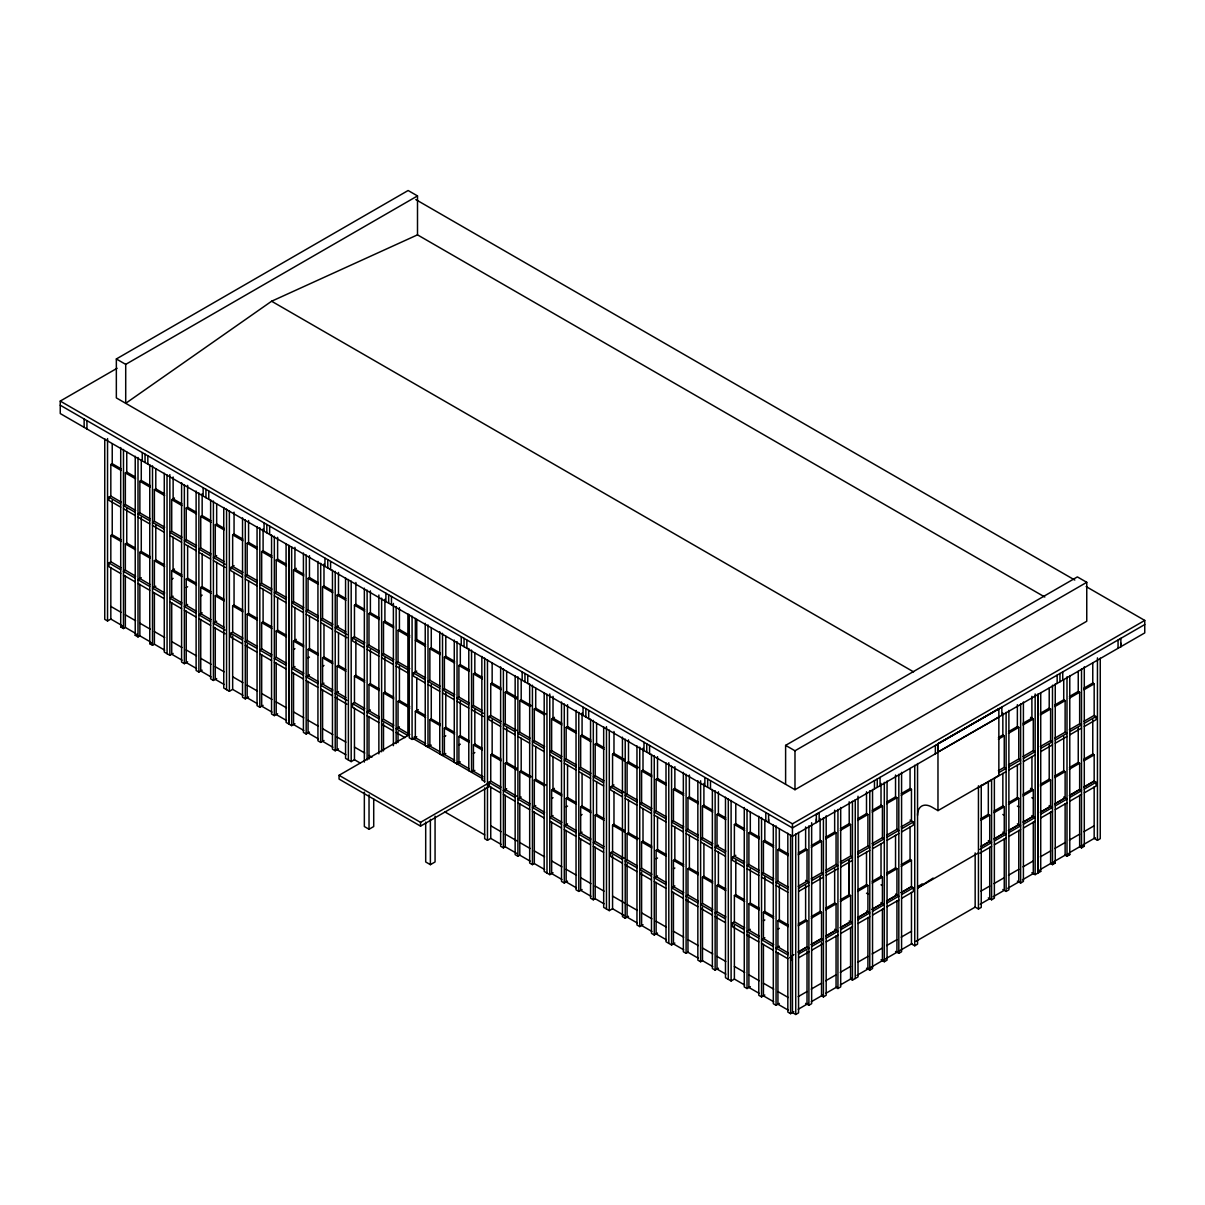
<?xml version="1.0" encoding="UTF-8"?>
<svg xmlns="http://www.w3.org/2000/svg" width="1205" height="1205" viewBox="0 0 1205 1205"><rect width="100%" height="100%" fill="white"/><g stroke="black" fill="none" stroke-linecap="round" stroke-linejoin="round"><path stroke-width="1.5" d="M816.342 819.023L816.342 822.503L816.342 814.158M1120.861 643.214L1120.861 646.693L1120.861 638.349M417.502 234.855L271.607 301.235L125.712 403.314L125.712 364.377L417.502 195.918L417.502 234.855L1044.81 597.032M917.547 886.835L922.232 883.837M933.122 878.068L917.547 888.085L978.445 852.929M785.615 784.304L785.615 745.368L1077.39 576.909L1086.759 582.316L1086.759 621.253L794.984 789.712L116.343 397.906L116.343 358.97L408.133 190.511L417.502 195.918M938.168 743.831L938.168 752.176L792.453 836.3L60.25 413.556L60.25 401.084L117.066 368.278M121.118 502.033L110.83 496.099L110.83 464.512L112.231 463.699L121.057 468.79M135.638 510.423L125.35 504.473L125.35 472.887L126.751 472.089L135.578 477.165M120.711 507.139L108.962 500.361L108.962 497.183L110.83 496.099M150.158 518.798L139.87 512.863L139.87 481.277L141.271 480.464L150.098 485.555M125.35 504.473L123.482 505.558L135.231 512.351M164.678 527.188L154.391 521.238L154.391 489.652L155.791 488.853L164.603 493.93M139.87 512.863L138.003 513.948L149.751 520.726M182 537.189L171.713 531.254L171.713 499.668L174.469 498.011M121.118 567.811L110.83 561.741L110.83 535.532L112.231 534.719L121.057 539.81M154.391 521.238L152.508 522.322L164.272 529.115M196.52 545.564L186.233 539.629L186.233 508.043L187.634 507.23L196.46 512.321M135.231 578.129L123.482 571.336L125.35 570.251L125.35 543.907L126.751 543.094L135.578 548.185M120.711 573.535L108.962 566.742L108.962 562.961L110.83 561.876M171.713 531.254L169.845 532.324L181.594 539.117M211.041 553.954L200.753 548.019L200.753 516.433L202.154 515.62L210.98 520.711M150.158 584.576L139.87 578.505L139.87 552.297L141.271 551.483L150.098 556.574M123.482 571.2L125.35 570.131L135.638 576.201M186.233 539.629L184.365 540.714L196.114 547.492M224.085 561.485L215.273 556.394L215.273 524.808L216.674 523.994L224.025 528.242M154.391 587.016L154.391 560.671L155.791 559.858L164.603 564.949M141.271 577.692L138.003 579.726L149.751 586.504M200.753 548.019L198.885 549.088L210.634 555.882M242.928 572.36L232.655 566.425L232.655 534.839L234.056 534.026L242.868 539.117M171.713 597.032L171.713 570.673L174.469 569.031M155.791 586.217L152.508 588.1L164.272 594.893M171.713 579.183L173.128 578.37M216.674 555.58L213.406 557.478L225.154 564.256M104.745 438.801L104.745 619.34L107.546 620.967L110.83 619.069L121.118 625.003M257.448 580.75L247.161 574.815L247.161 543.229L248.576 542.416L257.388 547.507M196.52 611.342L186.233 605.271L186.233 579.063L187.634 578.249L196.46 583.341M186.233 587.558L187.634 586.745M173.128 596.219L169.845 598.102L181.594 604.895M120.711 447.522L120.711 626.931L122.594 625.847M120.711 626.931L123.482 628.528L125.35 627.444L135.638 633.393M242.536 577.466L230.773 570.688L230.773 567.51L234.056 565.612M271.969 589.125L261.681 583.19L261.681 551.604L263.097 550.79L271.908 555.882M210.634 621.66L198.885 614.866L200.753 613.797L200.753 587.438L202.154 586.639L210.98 591.73M200.753 595.948L202.154 595.134M187.634 604.458L184.365 606.492L196.114 613.285M135.231 456.243L135.231 635.321L137.099 634.237M135.231 635.321L138.003 636.918L139.87 635.833L150.158 641.768M247.161 574.815L245.293 575.885L257.057 582.678M286.489 597.514L276.201 591.58L276.201 559.994L277.617 559.18L286.428 564.271M224.085 627.263L215.273 622.036L215.273 595.827L216.674 595.014L224.025 599.262M202.154 612.848L200.753 613.661L211.041 619.731M149.751 464.618L149.751 643.696L151.619 642.611M149.751 643.696L152.508 645.293L154.391 644.208L164.678 650.158M261.681 583.19L259.813 584.274L271.562 591.053M296.294 568.338L293.538 569.995L293.538 601.581L303.826 607.516M242.536 643.862L230.773 637.068L230.773 633.288L232.655 632.203L232.655 605.859L234.056 605.046L242.868 610.137M216.674 621.223L213.406 623.256L225.154 630.049M276.201 591.58L274.333 592.649L286.082 599.442M164.272 473.264L164.272 652.086L169.845 655.294L173.128 653.411M318.346 615.906L308.058 609.956L308.058 578.37L309.459 577.572L318.271 582.648M257.448 646.528L247.161 640.457L247.161 614.249L248.576 613.435L257.388 618.527M181.594 482.663L181.594 662.087L184.365 663.684L187.634 661.786M293.538 601.581L291.655 602.666L303.419 609.444M332.851 624.28L322.579 618.346L322.579 586.76L323.979 585.946L332.791 591.037M271.562 656.846L259.813 650.052L261.681 648.968L261.681 622.624L263.097 621.81L271.908 626.901M245.293 641.542L247.161 640.457L245.293 641.663L257.057 648.456M196.114 491.053L196.114 670.477L198.885 672.059L202.154 670.176M308.058 609.956L306.175 611.04L317.939 617.834M345.91 631.812L337.084 626.721L337.084 595.134L338.5 594.336L345.85 598.569M286.489 663.292L276.201 657.222L276.201 631.013L277.617 630.2L286.428 635.291M210.634 499.774L210.634 678.852L213.406 680.448L216.674 678.551M322.579 618.346L320.696 619.43L332.459 626.208M364.754 642.702L354.466 636.752L354.466 605.166L355.867 604.368L364.693 609.444M296.294 639.358L293.538 641.015L293.538 667.359L303.826 673.294M276.201 657.358L274.333 658.442L286.082 665.22M293.538 649.51L294.939 648.697M338.5 625.907L335.216 627.805L346.98 634.598M223.753 507.531L223.753 688.04L229.372 691.293L232.655 689.396L242.928 695.33M379.274 651.077L368.986 645.142L368.986 613.556L370.387 612.743L379.214 617.834M308.058 675.734L308.058 649.39L309.459 648.576L318.271 653.667M308.058 657.9L309.459 657.087M294.939 666.546L291.655 668.444L303.419 675.222M242.536 517.849L242.536 697.273L245.293 698.855L248.576 696.972M364.347 647.808L352.598 641.015L352.598 637.837L354.466 636.752M393.794 659.466L383.506 653.517L383.506 621.931L384.907 621.132L393.719 626.208M322.579 684.124L322.579 657.779L323.979 656.966L332.791 662.057M322.579 666.275L323.979 665.461M309.459 674.8L306.175 676.818L317.939 683.612M257.057 526.57L257.057 705.648L259.813 707.245L263.097 705.347M368.986 645.142L367.118 646.226L378.867 653.005M409.775 668.685L398.027 661.907L398.027 630.32L399.427 629.507L409.715 635.442M337.084 692.498L337.084 666.154L338.5 665.341L345.85 669.588M323.979 683.175L320.696 685.208L332.459 691.986M271.562 534.96L271.562 714.038L274.333 715.619L277.617 713.737M383.506 653.517L381.624 654.601L393.387 661.394M425.576 644.6L416.749 639.509L415.348 640.322L425.636 646.257M364.754 708.48L354.466 702.41L354.466 676.186L355.867 675.372L364.693 680.464M338.5 691.565L335.216 693.583L346.98 700.376M398.027 661.907L396.144 662.991L407.908 669.769M286.082 543.591L286.082 722.413L291.655 725.636L294.939 723.738M440.156 686.232L429.869 680.298L429.869 648.712L431.269 647.898L440.096 652.99M368.986 710.92L368.986 684.576L370.387 683.762L379.214 688.853M364.347 714.188L352.598 707.41L352.598 703.615L354.466 702.53M303.419 552.99L303.419 732.414L306.175 734.011L309.459 732.113M425.229 682.949L413.481 676.171L413.481 672.993L416.749 671.095M454.677 694.607L444.389 688.673L444.389 657.087L445.79 656.273L454.616 661.364M393.794 725.244L383.506 719.174L383.506 692.95L384.907 692.137L393.719 697.228M370.387 709.971L367.118 712.004L378.867 718.783M317.939 561.379L317.939 740.804L320.696 742.401L323.979 740.503M429.869 680.298L428.001 681.367L439.75 688.16M469.197 702.997L458.909 697.062L458.909 665.476L460.31 664.663L469.137 669.754M398.027 727.684L398.027 701.34L399.427 700.527L409.715 706.461M383.506 719.295L381.624 720.379L393.387 727.172M332.459 570.101L332.459 749.179L335.216 750.775L338.5 748.892M444.389 688.673L442.521 689.757L454.27 696.535M482.211 710.498L473.429 705.437L473.429 673.851L474.83 673.038L482.181 677.285M415.348 737.55L415.348 711.342L418.301 709.64M399.427 726.871L396.144 728.769L407.908 735.547L407.908 613.917M458.909 697.062L457.041 698.132L468.79 704.925M345.564 577.858L345.564 758.382L351.182 761.62L354.466 759.722L360.34 763.127M501.039 721.373L490.751 715.439L490.751 683.853L492.152 683.039L500.979 688.13M429.869 745.94L429.869 719.716L431.269 718.918L440.096 724.009M339.057 775.297L420.545 822.352L489.396 782.602L489.396 786.383L420.545 826.133L339.057 779.093L339.057 775.297L407.908 735.547M409.263 614.52L409.263 737.822L412.08 739.448L416.749 736.737M473.429 705.437L471.547 706.522L483.31 713.3M517.02 730.607L505.272 723.828L505.272 692.242L506.672 691.429L516.96 697.364M444.389 754.315L444.389 728.106L445.79 727.293L454.616 732.384M444.389 736.601L445.79 735.788M425.229 623.331L425.229 745.428L428.001 747.025L431.269 745.127M500.632 726.479L488.884 719.701L488.884 716.523L490.751 715.439M530.08 738.138L519.792 732.203L519.792 700.617L521.193 699.804L531.48 705.753M458.909 762.84L458.909 736.481L460.31 735.683L469.137 740.774M458.909 744.991L460.31 744.178M439.75 631.706L439.75 753.803L442.521 755.399L445.79 753.502M505.272 723.828L503.389 724.898L515.153 731.691M544.585 746.528L534.312 740.593L534.312 709.007L535.713 708.194L546.001 714.128M473.429 771.215L473.429 744.871L474.83 744.057L482.151 748.275M473.429 753.366L474.83 752.553M454.27 640.096L454.27 762.193L457.041 763.789L460.31 761.891M519.792 732.203L517.909 733.288L529.673 740.066M561.922 756.529L551.634 750.595L551.634 719.008L554.39 717.352M501.039 787.151L490.751 781.081L490.751 754.872L492.152 754.059L500.979 759.15M364.347 792.122L364.347 826.54L369.031 829.251L373.716 826.54L373.716 799.036M474.83 770.402L471.547 772.3L471.547 650.067M534.312 740.593L532.429 741.662L544.193 748.456M576.442 764.919L566.154 758.969L566.154 727.383L567.555 726.57L576.382 731.661M515.153 797.469L503.389 790.676L505.272 789.606L505.272 763.247L506.672 762.449L516.96 768.383M500.632 792.875L488.884 786.082L488.884 782.301L490.751 781.217M551.634 750.595L549.766 751.679L561.515 758.457M590.962 773.294L580.674 767.359L580.674 735.773L582.075 734.96L590.887 740.051M530.08 803.916L519.792 797.846L519.792 771.637L521.193 770.823L531.48 776.758M503.389 790.555L506.672 788.657M566.154 758.969L564.286 760.054L576.035 766.847M604.006 780.825L595.195 775.734L595.195 744.148L596.596 743.334L603.946 747.582M534.312 806.371L534.312 780.012L535.713 779.213L546.001 785.148M521.193 797.032L517.909 799.066L529.673 805.859M580.674 767.359L578.792 768.444L590.555 775.222M624.326 792.559L612.562 785.765L612.562 754.179L613.978 753.366L624.25 759.316M551.634 816.372L551.634 790.028L554.39 788.371M425.696 822.096L425.696 861.967L430.381 864.663L435.065 861.967L435.065 816.131M535.713 805.558L532.429 807.44L544.193 814.234M551.634 798.523L553.035 797.71M595.195 775.734L593.312 776.818L603.6 782.753M484.666 787.904L484.666 838.68L487.468 840.307L490.751 838.409L501.039 844.343M637.37 800.09L627.082 794.155L627.082 762.569L628.498 761.756L638.77 767.69M576.442 830.697L566.154 824.627L566.154 798.403L567.555 797.59L576.382 802.681M566.154 806.913L567.555 806.1M553.035 815.559L549.766 817.457L561.515 824.235M500.632 666.862L500.632 846.272L503.389 847.868L505.272 846.799L517.02 853.577M622.443 796.821L610.694 790.028L610.694 786.85L613.978 784.952M651.89 808.48L641.602 802.53L641.602 770.944L643.003 770.146L651.83 775.222M580.674 833.137L580.674 806.793L582.075 805.979L590.887 811.07M580.674 815.288L582.075 814.475M567.555 823.813L564.286 825.832L576.035 832.625M515.153 675.583L515.153 854.661L517.909 856.258L519.792 855.173L530.08 861.108M627.082 794.155L625.214 795.24L636.963 802.018M666.41 816.854L656.123 810.92L656.123 779.334L657.523 778.52L666.35 783.612M604.006 846.603L595.195 841.391L595.195 815.167L596.596 814.354L603.946 818.602M582.075 832.188L578.792 834.222L590.555 841M529.673 683.973L529.673 863.051L532.429 864.633L534.312 863.563L544.585 869.498M641.602 802.53L639.735 803.615L651.483 810.408M683.732 826.856L673.444 820.921L673.444 789.335L674.86 788.522L683.672 793.613M622.443 863.202L610.694 856.424L610.694 852.628L612.562 851.543L612.562 825.199L613.978 824.386L624.25 830.335M595.195 841.512L593.312 842.596L603.6 848.531M656.123 810.92L654.255 812.004L666.004 818.782M544.193 692.604L544.193 871.426L549.766 874.649L553.035 872.751M698.252 835.246L687.965 829.311L687.965 797.725L689.381 796.912L698.192 802.003M637.37 865.868L627.082 859.798L627.082 833.589L628.498 832.776L638.77 838.71M561.515 702.003L561.515 881.427L564.286 883.024L567.555 881.126M673.444 820.921L671.577 822.006L683.34 828.784M785.615 745.368L794.984 750.775L1086.759 582.316M712.773 843.621L702.485 837.686L702.485 806.1L703.901 805.286L712.712 810.378M651.483 876.186L639.735 869.392L641.602 868.308L641.602 841.964L643.003 841.15L651.83 846.241M627.082 859.798L625.214 861.018L636.963 867.796M576.035 710.393L576.035 889.817L578.792 891.414L582.075 889.516M687.965 829.311L686.097 830.381L697.846 837.174M725.832 851.152L717.005 846.076L717.005 814.49L718.406 813.676L725.756 817.909M666.41 882.632L656.123 876.562L656.123 850.353L657.523 849.54L666.35 854.631M656.123 858.849L657.523 858.035M590.555 719.114L590.555 898.192L593.312 899.789L595.195 898.704L604.006 903.795M702.485 837.686L700.617 838.77L712.366 845.549M744.675 862.042L734.387 856.107L734.387 824.521L735.788 823.708L744.6 828.799M683.732 892.634L673.444 886.564L673.444 860.355L674.86 859.542L683.672 864.633M657.523 875.884L654.255 877.782L666.004 884.56M673.444 868.85L674.86 868.037M718.406 845.262L715.137 847.145L725.425 853.095M603.675 726.871L603.675 907.395L609.293 910.634L612.562 908.736L624.326 915.529M759.195 870.417L748.908 864.482L748.908 832.896L750.308 832.083L759.12 837.174M697.846 902.952L686.097 896.159L687.965 895.089L687.965 868.73L689.381 867.931L698.192 873.023M674.86 885.886L671.577 887.784L683.34 894.577M622.443 737.189L622.443 916.613L625.214 918.21L628.498 916.312M744.268 867.148L732.504 860.355L732.504 857.177L735.788 855.294M60.25 401.084L792.453 823.828L1144.75 620.424L1144.75 632.911L937.972 752.071L999.05 717.02M773.7 878.807L763.428 872.872L763.428 841.286L764.829 840.472L773.64 845.564M712.773 909.398L702.485 903.328L702.485 877.12L703.901 876.306L712.712 881.397M937.972 743.726L999.05 708.676L937.972 743.726L937.972 810.619L931.872 807.094A20.244 11.689 60 0 0 917.547 815.363M1144.75 624.552L792.453 827.94L60.25 405.211M816.342 814.399L819.159 812.773L819.159 820.891M938.168 744.072L935.351 745.684L935.351 753.803M999.05 708.917L1001.852 707.29L1001.852 715.409M1120.861 638.59L1118.059 640.201L1118.059 648.32M636.963 745.91L636.963 924.988L639.735 926.585L643.003 924.687M748.908 864.482L747.025 865.567L758.788 872.345M788.221 887.181L777.933 881.247L777.933 849.661L779.349 848.847L788.16 853.938M725.425 918.873L715.137 912.923L717.005 911.854L717.005 885.494L718.406 884.696L725.756 888.928M702.485 903.464L700.617 904.548L712.366 911.341M651.483 754.3L651.483 933.378L654.255 934.975L657.523 933.077M763.428 872.872L761.545 873.941L773.309 880.735M798.267 853.065L805.618 848.817L807.019 849.63L807.019 881.216L798.207 886.308M811.327 845.533L820.138 840.442L821.539 841.256L821.539 872.842L811.251 878.776M825.847 837.144L834.658 832.053L836.059 832.866L836.059 864.452L825.771 870.402M840.352 828.769L849.224 823.648L849.179 801.807M857.689 818.767L866.5 813.676L867.916 814.49L867.916 846.076L857.629 852.01M872.209 810.378L881.021 805.286L882.422 806.1L882.422 837.686L872.149 843.621M886.729 802.003L895.541 796.912L896.942 797.725L896.942 829.311L886.654 835.246M901.25 793.613L910.061 788.522L911.462 789.335L911.462 820.921L901.174 826.856M998.433 737.505L1002.846 734.96L1004.247 735.773L1004.247 767.359L998.373 770.748M1008.54 731.661L1017.366 726.57L1018.767 727.383L1018.767 758.969L1008.48 764.919M1023.06 723.286L1031.932 718.165L1031.872 696.324M1040.397 713.285L1049.209 708.194L1050.609 709.007L1050.609 740.593L1040.322 746.528M1054.902 704.895L1063.729 699.804L1065.13 700.617L1065.13 732.203L1054.842 738.138M1069.422 696.52L1078.249 691.429L1079.65 692.242L1079.65 723.828L1069.362 729.763M1083.943 688.13L1092.769 683.039L1094.17 683.853L1094.17 715.439L1083.882 721.373M798.207 854.722L807.019 849.63M811.251 847.19L821.539 841.256M825.771 838.816L836.059 832.866M840.292 830.426L850.579 824.491L850.579 856.077L840.292 862.012M857.629 820.424L867.916 814.49M872.149 812.034L882.422 806.1M886.654 803.66L896.942 797.725M901.174 795.27L911.462 789.335M998.373 739.162L1004.247 735.773M1008.48 733.333L1018.767 727.383M1023 724.943L1033.288 719.008L1030.531 717.352M1040.322 714.942L1050.609 709.007M1054.842 706.552L1065.13 700.617M1069.362 698.177L1079.65 692.242M1083.882 689.787L1094.17 683.853M744.675 927.82L734.387 921.75L734.387 895.526L735.788 894.728L744.6 899.819M777.933 881.247L776.065 882.331L787.829 889.109M666.004 762.931L666.004 941.753L671.577 944.976L674.86 943.078M748.908 930.26L748.908 903.916L750.308 903.102L759.12 908.193M744.268 933.529L732.504 926.75L732.504 922.955L734.387 921.885M1023 756.529L1033.288 750.595L1035.155 751.679L1023.407 758.457M798.614 888.236L808.901 882.301L805.618 880.403M811.658 880.704L823.422 873.926L821.539 872.842M826.178 872.33L837.942 865.536L836.059 864.452M840.698 863.94L852.447 857.162L850.579 856.077M858.02 853.938L869.784 847.145L867.916 846.076M872.541 845.549L884.304 838.77L882.422 837.686M887.061 837.174L898.825 830.381L896.942 829.311M901.581 828.784L913.345 822.006L913.345 825.184L901.581 831.962M998.764 772.676L1006.115 768.444L1004.247 767.359M1008.886 766.847L1020.635 760.054L1018.767 758.969M1040.728 748.456L1052.492 741.662L1050.609 740.593M1055.249 740.066L1066.997 733.288L1065.13 732.203M1069.769 731.691L1081.518 724.898L1079.65 723.828M1084.289 723.301L1096.038 716.523L1096.038 719.701L1084.289 726.479M683.34 772.345L683.34 951.754L686.097 953.351L687.965 952.281L698.252 958.216M937.972 810.619L998.855 775.463L998.855 708.57M798.614 891.414L808.901 885.479M811.658 883.883L823.422 877.089M826.178 875.508L837.942 868.715M840.698 867.118L852.447 860.325M858.02 857.116L869.784 850.323M872.541 848.727L884.304 841.949M887.061 840.352L898.825 833.559M979.846 786.79L991.595 779.997L991.595 899.789L994.366 898.192L994.366 778.4L1006.115 771.622M1008.886 770.025L1020.635 763.232M1023.407 761.635L1035.155 754.857M1040.728 751.634L1052.492 744.841M1055.249 743.244L1066.997 736.466M1069.769 734.869L1081.518 728.076M773.7 944.584L763.428 938.514L763.428 912.29L764.829 911.492L773.64 916.583M763.428 920.801L764.829 919.987M750.308 929.311L747.025 931.345L758.788 938.138M697.846 780.72L697.846 960.144L700.617 961.741L702.485 960.656L712.773 966.591M777.933 947.025L777.933 920.68L779.349 919.867L788.16 924.958M777.933 929.176L779.349 928.362M764.829 937.701L761.545 939.719L773.309 946.512M712.366 789.456L712.366 968.519L715.137 970.115L718.406 968.233M798.267 924.084L805.618 919.837L807.019 920.65L807.019 946.994L798.207 952.086M811.327 916.553L820.138 911.462L821.539 912.275L821.539 938.62L811.251 944.554M825.847 908.163L834.658 903.072L836.059 903.886L836.059 930.23L825.771 936.18M840.352 899.789L849.224 894.667L849.224 860.219L849.179 894.697L850.579 895.511L850.579 921.855L840.292 927.79M857.689 889.787L866.5 884.696L867.916 885.494L867.916 911.854L857.629 917.788M872.209 881.397L881.021 876.306L882.422 877.12L882.422 903.464L872.149 909.398M886.729 873.023L895.541 867.931L896.942 868.73L896.942 895.089L886.654 901.024M901.25 864.633L910.061 859.542L911.462 860.355L911.462 886.699L901.174 892.634M980.975 818.602L988.326 814.354L989.727 815.167L989.727 841.512L980.915 846.603M994.02 811.07L1002.846 805.979L1004.247 806.793L1004.247 833.137L993.959 839.072L1004.247 833.001L1002.846 832.188M1008.54 802.681L1017.366 797.59L1018.767 798.403L1018.767 824.747L1008.48 830.697M1023.06 794.306L1031.932 789.185L1031.932 756.559M1040.397 784.304L1049.209 779.213L1050.609 780.012L1050.609 806.371L1040.322 812.306L1050.609 806.235M1054.902 775.915L1063.729 770.823L1065.13 771.637L1065.13 797.981L1054.842 803.916M1069.422 767.54L1078.249 762.449L1079.65 763.247L1079.65 789.606L1069.362 795.541L1079.65 789.471L1081.518 790.676L1069.769 797.469M1083.943 759.15L1092.769 754.059L1094.17 754.872L1094.17 781.217L1083.882 787.151M798.207 925.741L807.019 920.65M811.251 918.21L821.539 912.275M825.771 909.82L836.059 903.886M840.292 901.445L850.579 895.511M857.629 891.444L867.916 885.494M872.149 883.054L882.422 877.12M886.654 874.679L896.942 868.73M901.174 866.29L911.462 860.355M980.915 820.259L989.727 815.167M993.959 812.727L1004.247 806.793M1008.48 804.338L1018.767 798.403M1023 795.963L1033.288 790.028L1030.531 788.371M1040.322 785.961L1050.609 780.012M1054.842 777.571L1065.13 771.637M1069.362 769.197L1079.65 763.247M1083.882 760.807L1094.17 754.872M779.349 946.211L776.065 948.109L787.829 954.902M725.485 797.198L725.485 977.722L731.104 980.96L734.387 979.078L744.675 985.012M798.207 951.95L807.019 946.859M811.251 944.419L821.539 938.484M825.771 936.044L836.059 930.094L834.658 929.296M840.292 927.654L850.579 921.72M857.629 917.653L867.916 911.718M872.149 909.278L882.422 903.328L884.304 904.548L872.541 911.341M886.654 900.888L896.942 894.953M901.174 892.513L911.462 886.564L913.345 887.784L913.345 891.564L901.581 898.358M980.915 846.467L989.727 841.391M1008.48 830.561L1018.767 824.627L1020.635 825.832L1008.886 832.625M1033.288 816.237L1023 822.172L1033.288 816.372L1033.288 790.028M1054.842 803.795L1065.13 797.846M1083.882 787.031L1094.17 781.081L1096.038 782.301L1096.038 786.082L1084.289 792.875M790.631 956.514L793.914 954.631M798.614 954.014L808.901 948.079L807.019 946.994M811.658 946.482L823.422 939.704L821.539 938.62M826.178 938.108L837.942 931.314L836.059 930.23M840.698 929.718L852.447 922.94L849.179 921.042M858.02 919.716L869.784 912.923L866.5 911.04M887.061 902.952L898.825 896.159L895.541 894.14M901.581 894.577L913.345 887.784M979.846 849.389L991.595 842.596L988.326 840.578M994.366 841L1006.115 834.222L1004.247 833.137M1023.407 824.235L1035.155 817.457L1031.872 815.559M1040.728 814.234L1052.492 807.44L1049.209 805.558M1055.249 805.859L1066.997 799.066L1063.729 797.032M1084.289 789.094L1096.038 782.301M790.585 960.28L792.453 959.195L789.697 957.598M798.614 957.809L808.901 951.86M811.658 950.278L823.422 943.485M826.178 941.888L837.942 935.095M840.698 933.514L852.447 926.72M858.02 923.497L869.784 916.719M872.541 915.122L884.304 908.329M887.061 906.732L898.825 899.954M979.846 853.17L991.595 846.392M994.366 844.795L1006.115 838.002M1008.886 836.406L1020.635 829.627M1023.407 828.031L1035.155 821.238M1040.728 818.014L1052.492 811.236M1055.249 809.639L1066.997 802.846M1069.769 801.25L1081.518 794.472M744.268 807.516L744.268 986.94L747.025 988.537L750.308 986.639M758.788 816.252L758.788 995.315L761.545 996.912L764.829 995.029M773.309 824.627L773.309 1003.705L776.065 1005.301L779.349 1003.404M798.207 996.64L807.019 991.549M811.251 989.109L821.539 983.175M825.771 980.734L836.059 974.785M840.292 972.345L850.579 966.41M857.629 962.343L867.916 956.409M872.149 953.953L882.422 948.019M886.654 945.579L896.942 939.644M901.174 937.189L911.462 931.254M980.915 891.158L989.727 886.067M993.959 883.627L1004.247 877.692M1008.48 875.252L1018.767 869.302M1023 866.862L1033.288 860.927M1040.322 856.86L1050.609 850.926M1054.842 848.471L1065.13 842.536M1069.362 840.096L1079.65 834.161M1083.882 831.706L1094.17 825.771M787.829 833.258L787.829 1012.08L790.585 1013.676L793.869 1011.793M798.207 1009.278L808.239 1003.479M811.251 1001.747L822.849 995.059M825.771 993.372L837.445 986.624M840.292 984.982L852.04 978.204M856.906 975.387L912.065 943.545M915.875 941.346L975.327 907.019M980.192 904.217L989.923 898.599M993.161 896.731L1004.518 890.164M1007.757 888.296L1019.114 881.744M1022.367 879.861L1033.709 873.309M1040.201 869.573L1051.558 863.006M1054.797 861.138L1066.154 854.586M1069.362 852.733L1080.764 846.151M1083.882 844.343L1095.36 837.731M805.618 1003.373L808.901 1005.271L811.658 1003.675L811.658 822.729M821.539 942.4L821.539 995.812L823.422 996.897L826.178 995.3L826.178 815.875M836.059 935.878L836.059 987.422L837.942 988.507L840.698 986.91L840.698 807.486M850.579 927.489L850.579 979.047L852.447 980.132L858.02 976.909L858.02 796.219M866.5 968.233L869.784 970.115L872.541 968.519L872.541 789.456M881.021 959.843L884.304 961.741L887.061 960.144L887.061 781.066M895.541 951.468L898.825 953.351L901.581 951.754L901.581 772.345M1002.846 889.516L1006.115 891.414L1008.886 889.817L1008.886 710.393M1017.366 881.126L1020.635 883.024L1023.407 881.427L1023.407 702.003M1031.872 872.751L1035.155 874.649L1040.728 871.426L1040.728 692.604M1050.609 812.004L1050.609 863.563L1052.492 864.633L1055.249 863.051L1055.249 683.973M1065.13 803.63L1065.13 855.173L1066.997 856.258L1069.769 854.661L1069.769 675.583M1079.65 795.24L1079.65 846.799L1081.518 847.868L1084.289 846.272L1084.289 666.862M792.453 823.828L792.453 1012.607L795.737 1014.49L798.553 1012.878L798.553 832.354M911.462 892.333L911.462 943.892L914.746 945.789L917.547 944.163L917.547 763.518M975.161 852.914L975.161 907.124L978.445 909.007L981.247 907.395L981.247 785.163M1094.17 786.865L1094.17 838.409L1097.454 840.307L1100.255 838.68L1100.255 658.141M415.8 199.578L1074.785 580.042M1086.172 586.609L1144.75 620.424M1094.17 715.439L1096.038 716.523M271.607 301.235L913.586 671.878M1031.872 797.71L1033.288 798.523M1017.366 806.1L1018.767 806.913M1082.406 845.202L1084.289 846.272M1002.846 814.475L1004.247 815.288M1017.366 823.813L1018.767 824.627M1067.901 853.577L1069.769 854.661M1053.381 861.967L1055.249 863.051M1038.861 870.341L1040.728 871.426M116.343 358.97L125.712 364.377M910.061 820.108L913.345 822.006M988.326 897.891L991.595 899.789M849.179 823.678L850.579 824.491M768.579 819.264L768.624 822.533L768.579 814.158M881.021 884.801L882.422 885.615M866.5 893.191L867.916 894.005M881.021 902.515L882.422 903.328M173.068 498.825L181.94 503.946M303.75 574.273L294.894 569.152L294.939 547.311M561.861 723.286L552.99 718.165L553.035 696.324M110.83 464.512L121.118 470.447M125.35 472.887L135.638 478.837M139.87 481.277L150.158 487.212M154.391 489.652L164.678 495.601M171.713 499.668L182 505.603M186.233 508.043L196.52 513.978M200.753 516.433L211.041 522.368M215.273 524.808L224.085 529.899M232.655 534.839L242.928 540.774M247.161 543.229L257.448 549.164M261.681 551.604L271.969 557.538M276.201 559.994L286.489 565.928M293.538 569.995L303.826 575.93M308.058 578.37L318.346 584.32M322.579 586.76L332.851 592.694M337.084 595.134L345.91 600.226M354.466 605.166L364.754 611.116M368.986 613.556L379.274 619.49M383.506 621.931L393.794 627.88M398.027 630.32L409.775 637.099M429.869 648.712L440.156 654.646M444.389 657.087L454.677 663.021M458.909 665.476L469.197 671.411M473.429 673.851L482.211 678.927M490.751 683.853L501.039 689.787M505.272 692.242L517.02 699.02M519.792 700.617L530.08 706.552M534.312 709.007L544.585 714.942M551.634 719.008L561.922 724.943M566.154 727.383L576.442 733.333M580.674 735.773L590.962 741.708M595.195 744.148L604.006 749.239M612.562 754.179L624.326 760.973M627.082 762.569L637.37 768.504M641.602 770.944L651.89 776.894M656.123 779.334L666.41 785.268M673.444 789.335L683.732 795.27M687.965 797.725L698.252 803.66M702.485 806.1L712.773 812.034M717.005 814.49L725.832 819.581M734.387 824.521L744.675 830.456M748.908 832.896L759.195 838.831M763.428 841.286L773.7 847.22M777.933 849.661L788.221 855.595M425.636 677.843L415.348 671.908L415.348 618.451M108.962 497.183L120.711 503.961M230.773 567.51L242.536 574.288M352.598 637.837L364.347 644.63M413.481 672.993L425.229 679.771M488.884 716.523L500.632 723.301M610.694 786.85L622.443 793.643M732.504 857.177L744.268 863.97M123.482 508.736L135.231 515.529M138.003 517.126L149.751 523.904M152.508 525.5L164.272 532.294M169.845 535.502L181.594 542.295M184.365 543.892L196.114 550.67M198.885 552.267L210.634 559.06M213.406 560.656L225.154 567.435M245.293 579.063L257.057 585.856M259.813 587.453L271.562 594.231M274.333 595.827L286.082 602.62M291.655 605.844L303.419 612.622M306.175 614.219L317.939 621.012M320.696 622.608L332.459 629.387M335.216 630.983L346.98 637.776M367.118 649.405L378.867 656.183M381.624 657.779L393.387 664.573M396.144 666.169L407.908 672.947M428.001 684.545L439.75 691.339M442.521 692.935L454.27 699.713M457.041 701.31L468.79 708.103M471.547 709.7L483.31 716.478M503.389 728.076L515.153 734.869M517.909 736.466L529.673 743.244M532.429 744.841L544.193 751.634M549.766 754.857L561.515 761.635M564.286 763.232L576.035 770.025M578.792 771.622L590.555 778.4M593.312 779.997L603.6 785.931M625.214 798.418L636.963 805.196M639.735 806.793L651.483 813.586M654.255 815.183L666.004 821.961M671.577 825.184L683.34 831.962M686.097 833.559L697.846 840.352M700.617 841.949L712.366 848.727M715.137 850.323L725.425 856.273M747.025 868.745L758.788 875.523M761.545 877.12L773.309 883.913M776.065 885.509L787.829 892.287M181.94 574.966L173.068 569.845L173.068 537.204M303.75 645.293L294.894 640.171L294.894 607.546M425.576 715.619L416.749 710.528L416.749 677.903M561.861 794.306L552.99 789.185L552.99 756.559M110.83 535.532L121.118 541.467M125.35 543.907L135.638 549.857M139.87 552.297L150.158 558.231M154.391 560.671L164.678 566.621M171.713 570.673L182 576.623M186.233 579.063L196.52 584.997M200.753 587.438L211.041 593.387M215.273 595.827L224.085 600.918M232.655 605.859L242.928 611.794M247.161 614.249L257.448 620.183M261.681 622.624L271.969 628.558M276.201 631.013L286.489 636.948M293.538 641.015L303.826 646.949M308.058 649.39L318.346 655.324M322.579 657.779L332.851 663.714M337.084 666.154L345.91 671.245M354.466 676.186L364.754 682.135M368.986 684.576L379.274 690.51M383.506 692.95L393.794 698.9M398.027 701.34L409.775 708.118M415.348 711.342L425.636 717.276M429.869 719.716L440.156 725.666M444.389 728.106L454.677 734.041M458.909 736.481L469.197 742.431M473.429 744.871L482.211 749.932M490.751 754.872L501.039 760.807M505.272 763.247L517.02 770.04M519.792 771.637L530.08 777.571M534.312 780.012L544.585 785.961M551.634 790.028L561.922 795.963M566.154 798.403L576.442 804.338M580.674 806.793L590.962 812.727M595.195 815.167L604.006 820.259M612.562 825.199L624.326 831.992M627.082 833.589L637.37 839.524M641.602 841.964L651.89 847.898M656.123 850.353L666.41 856.288M673.444 860.355L683.732 866.29M687.965 868.73L698.252 874.679M702.485 877.12L712.773 883.054M717.005 885.494L725.832 890.585M734.387 895.526L744.675 901.476M748.908 903.916L759.195 909.85M763.428 912.29L773.7 918.24M777.933 920.68L788.221 926.615M154.391 586.895L164.678 592.965M171.713 596.897L182 602.967M232.655 632.068L242.928 638.138M261.681 648.832L271.969 654.902M308.058 675.613L318.346 681.684M322.579 683.988L332.851 690.058M337.084 692.378L345.91 697.59M368.986 710.784L379.274 716.855M398.027 727.549L409.775 734.478M414.143 736.993L425.636 743.5M428.588 745.323L440.156 751.875M443.018 753.667L454.677 760.265M457.463 761.997L469.197 768.775M471.893 770.341L483.13 776.818M505.272 789.471L517.02 796.385M534.312 806.235L544.585 812.306M551.634 816.237L561.922 822.307M580.674 833.001L590.962 839.072M612.562 851.423L624.326 858.337M641.602 868.187L651.89 874.258M687.965 894.953L698.252 901.024M717.005 911.718L725.832 916.945M748.908 930.124L759.195 936.195M777.933 946.889L788.221 952.959M108.962 562.961L120.711 569.739M230.773 633.288L242.536 640.081M352.598 703.615L364.347 710.408M412.788 738.379L482.874 778.837M488.884 782.301L500.632 789.094M610.694 852.628L622.443 859.421M732.504 922.955L744.268 929.748M484.666 781.488L481.849 779.861L481.849 656.439M123.482 575.131L135.231 581.91M138.003 583.506L149.751 590.299M152.508 591.896L164.272 598.674M169.845 601.898L181.594 608.676M184.365 610.272L196.114 617.065M198.885 618.662L210.634 625.44M213.406 627.037L225.154 633.83M245.293 645.458L257.057 652.236M259.813 653.833L271.562 660.626M274.333 662.223L286.082 669.001M291.655 672.224L303.419 679.018M306.175 680.614L317.939 687.392M320.696 688.989L332.459 695.782M335.216 697.379L346.98 704.157M367.118 715.785L378.867 722.578M381.624 724.175L393.387 730.953M396.144 732.55L404.97 737.641M503.389 794.472L515.153 801.25M517.909 802.846L529.673 809.639M532.429 811.236L544.193 818.014M549.766 821.238L561.515 828.031M564.286 829.627L576.035 836.406M578.792 838.002L590.555 844.795M593.312 846.392L603.6 852.327M625.214 864.798L636.963 871.592M639.735 873.188L651.483 879.966M654.255 881.563L666.004 888.356M671.577 891.564L683.34 898.358M686.097 899.954L697.846 906.732M700.617 908.329L712.366 915.122M715.137 916.719L725.425 922.653M747.025 935.125L758.788 941.918M761.545 943.515L773.309 950.293M776.065 951.89L787.829 958.683M110.83 606.431L121.118 612.366M125.35 614.806L135.638 620.756M139.87 623.196L150.158 629.131M154.391 631.571L164.678 637.52M171.713 641.587L182 647.522M186.233 649.962L196.52 655.897M200.753 658.352L211.041 664.286M215.273 666.726L224.085 671.818M232.655 676.758L242.928 682.693M247.161 685.148L257.448 691.083M261.681 693.523L271.969 699.457M276.201 701.913L286.489 707.847M293.538 711.914L303.826 717.849M308.058 720.289L318.346 726.238M322.579 728.679L332.851 734.613M337.084 737.053L345.91 742.144M354.466 747.085L364.754 753.035M368.986 755.475L371.923 757.162M490.751 825.771L501.039 831.706M505.272 834.161L517.02 840.939M519.792 842.536L530.08 848.471M534.312 850.926L544.585 856.86M551.634 860.927L561.922 866.862M566.154 869.302L576.442 875.252M580.674 877.692L590.962 883.627M595.195 886.067L604.006 891.158M612.562 896.098L624.326 902.891M627.082 904.488L637.37 910.423M641.602 912.863L651.89 918.812M656.123 921.253L666.41 927.187M673.444 931.254L683.732 937.189M687.965 939.644L698.252 945.579M702.485 948.019L712.773 953.953M717.005 956.409L725.832 961.485M734.387 966.44L744.675 972.375M748.908 974.815L759.195 980.75M763.428 983.205L773.7 989.139M777.933 991.579L788.221 997.514M182 660.159L171.713 654.225L171.713 602.666M196.52 668.534L186.233 662.599L186.233 611.056M211.041 676.924L200.753 670.989L200.753 619.43M224.085 684.455L215.273 679.364L215.273 627.82M257.448 703.72L247.161 697.785L247.161 644.374M271.969 712.095L261.681 706.16L261.681 654.616M286.489 720.485L276.201 714.55L276.201 662.991M303.826 730.486L293.538 724.551L293.538 672.993M318.346 738.876L308.058 732.926L308.058 681.382M332.851 747.251L322.579 741.316L322.579 689.757M345.91 754.782L337.084 749.691L337.084 696.294M444.63 811.778L484.726 834.929M561.922 879.499L551.634 873.565L551.634 822.006M576.442 887.889L566.154 881.94L566.154 830.396M590.962 896.264L580.674 890.329L580.674 838.77M637.37 923.06L627.082 917.126L627.082 863.714M651.89 931.45L641.602 925.5L641.602 872.104M666.41 939.825L656.123 933.89L656.123 882.331M683.732 949.826L673.444 943.892L673.444 892.333M725.832 974.137L717.005 969.046L717.005 915.634M759.195 993.387L748.908 987.452L748.908 934.041M773.7 1001.777L763.428 995.842L763.428 944.283M788.221 1010.152L777.933 1004.217L777.933 952.673M1097.454 657.9L1097.454 840.307M1092.769 662.991L1092.769 683.039M1092.769 719.611L1092.769 754.059M1081.518 668.805L1081.518 847.868M1078.249 671.381L1078.249 691.429M1078.249 728.001L1078.249 762.449M1066.997 676.833L1066.997 856.258M1063.729 679.756L1063.729 699.804M1063.729 736.375L1063.729 770.823M1062.735 671.908L1062.735 680.253M1059.978 673.49L1059.933 681.879M1057.162 675.116L1057.162 683.476M1052.492 685.223L1052.492 864.633M1049.209 688.145L1049.209 708.194M1049.209 744.765L1049.209 779.213M1037.972 694.276L1037.972 873.023L1037.927 694.306M1035.155 693.96L1035.155 874.649M1033.288 719.008L1033.288 750.595M1033.288 822.006L1033.288 873.565M1020.635 703.946L1020.635 883.024M1018.767 830.396L1018.767 881.94M1017.366 704.699L1017.366 726.57M1017.366 764.964L1017.366 797.59M1006.115 712.336L1006.115 891.414M1004.247 838.77L1004.247 890.329M1002.846 713.089L1002.846 734.96M1002.846 773.354L1002.846 805.979M989.727 847.16L989.727 898.704M988.326 781.729L988.326 814.354M978.445 785.796L978.445 909.007M914.746 765.265L914.746 945.789M910.061 768.474L910.061 788.522M910.061 826.916L910.061 859.542M898.825 774.288L898.825 953.351M896.942 900.722L896.942 952.281M895.541 775.026L895.541 796.912M895.541 835.291L895.541 867.931M884.304 782.316L884.304 961.741M882.422 909.097L882.422 960.656M881.021 783.416L881.021 805.286M881.021 843.681L881.021 876.306M880.042 777.376L880.042 785.735M877.27 778.972L877.225 787.362M874.468 780.599L874.468 788.959M869.784 790.706L869.784 970.115M867.916 917.487L867.916 969.046M866.5 791.79L866.5 813.676M866.5 852.055L866.5 884.696M855.264 799.759L855.219 978.535M852.447 801.295L852.447 980.132M837.942 809.429L837.942 988.507M834.658 810.182L834.658 832.053M834.658 868.639L834.658 903.072M823.422 817.818L823.422 996.897M820.138 818.572L820.138 840.442M820.138 877.014L820.138 911.462M808.901 825.847L808.901 1005.271M807.019 950.79L807.019 1004.187M805.618 826.946L805.618 848.817M805.618 885.404L805.618 919.837M795.737 833.981L795.737 1014.49M794.984 750.775L794.984 789.712M791.098 956.695L791.158 960.415M790.585 834.945L790.585 1013.676M779.349 828.799L779.349 848.847M779.349 885.419L779.349 919.867M776.065 825.877L776.065 1005.301M765.808 812.562L765.808 820.906M764.829 820.424L764.829 840.472M764.829 877.044L764.829 911.492M761.545 817.502L761.545 996.912M750.308 812.034L750.308 832.083M750.308 868.654L750.308 903.102M747.025 809.459L747.025 988.537M735.788 803.66L735.788 823.708M735.788 860.28L735.788 894.728M734.387 925.666L734.387 979.078M731.104 800.451L731.104 980.96M728.302 798.825L728.302 979.349M718.406 791.79L718.406 813.676M718.406 852.055L718.406 884.696M715.137 790.706L715.137 970.115M710.498 780.87L710.498 788.974M707.681 779.002L707.681 787.362M704.88 777.617L704.88 785.735M703.901 783.416L703.901 805.286M703.901 843.681L703.901 876.306M702.485 907.245L702.485 960.656M700.617 780.795L700.617 961.741M689.381 775.026L689.381 796.912M689.381 835.291L689.381 867.931M687.965 898.87L687.965 952.281M686.097 774.288L686.097 953.351M674.86 766.651L674.86 788.522M674.8 826.886L674.86 859.542M671.577 766.154L671.577 944.976M668.775 762.735L668.82 943.379M657.523 756.65L657.523 778.52M657.523 816.915L657.523 849.54M654.255 755.55L654.255 934.975M649.57 745.443L649.57 753.803M646.754 743.831L646.799 752.206M643.997 742.235L643.997 750.579M643.003 748.26L643.003 770.146M643.003 808.525L643.003 841.15M639.735 747.16L639.735 926.585M628.498 739.885L628.498 761.756M628.498 800.15L628.498 832.776M625.214 739.132L625.214 918.21M613.978 731.495L613.978 753.366M613.978 791.76L613.978 824.386M612.562 855.339L612.562 908.736M609.293 730.11L609.293 910.634M606.476 726.615L606.476 909.007M596.596 723.286L596.596 743.334M596.596 781.729L596.596 814.354M595.195 847.16L595.195 898.704M593.312 720.364L593.312 899.789M588.688 710.543L588.688 718.647M585.871 708.676L585.871 717.02M583.054 707.29L583.054 715.409M582.075 713.089L582.075 734.96M582.075 773.354L582.075 805.979M578.792 712.336L578.792 891.414M567.555 704.699L567.555 726.57M567.555 764.964L567.555 797.59M564.286 703.946L564.286 883.024M549.766 693.96L549.766 874.649M546.95 694.276L546.995 873.053M535.713 688.145L535.713 708.194M535.713 746.573L535.713 779.213M534.312 812.004L534.312 863.563M532.429 685.223L532.429 864.633M527.745 675.116L527.745 683.476M524.943 673.49L524.988 681.879M522.172 671.908L522.172 680.253M521.193 679.756L521.193 699.804M521.193 738.198L521.193 770.823M519.792 803.63L519.792 855.173M517.909 676.833L517.909 856.258M506.672 671.381L506.672 691.429M506.672 728.001L506.672 762.449M505.272 795.24L505.272 846.799M503.389 668.805L503.389 847.868M492.152 662.991L492.152 683.039M492.152 719.611L492.152 754.059M490.751 786.865L490.751 838.409M487.468 659.783L487.468 840.307M484.666 658.066L484.666 782.271M474.83 652.99L474.83 673.038M474.83 709.609L474.83 744.057M468.79 648.471L468.79 770.703M466.862 640.201L466.862 648.32M464.061 638.349L464.061 646.693M461.244 636.722L461.244 645.067M460.31 644.615L460.31 664.663M460.31 701.235L460.31 735.683M457.041 641.693L457.041 763.789M445.79 636.225L445.79 656.273M445.79 692.845L445.79 727.293M442.521 633.303L442.521 755.399M431.269 627.85L431.269 647.898M431.269 684.47L431.269 718.918M430.381 819.37L430.381 864.663M428.001 624.928L428.001 747.025M420.545 822.352L420.545 826.133M416.749 619.46L416.749 639.509M412.08 616.147L412.08 739.448M399.427 607.636L399.427 629.507M399.427 666.079L399.427 700.527M398.027 731.465L398.027 742.581M396.144 606.537L396.144 743.606M393.387 603.419L393.387 745.684M391.459 596.43L391.459 604.789M388.658 594.818L388.703 603.193M385.886 593.221L385.886 601.566M384.907 599.246L384.907 621.132M384.907 657.704L384.907 692.137M383.506 723.09L383.506 750.881M381.624 598.147L381.624 751.8M378.867 595.029L378.867 753.878M370.387 590.872L370.387 612.743M370.387 649.314L370.387 683.762M368.986 716.553L368.986 759.09M369.031 794.818L369.031 829.251M367.118 590.119L367.118 759.978M364.347 588.176L364.347 762.072M355.867 582.482L355.867 604.368M355.867 640.94L355.867 675.372M354.466 708.179L354.466 759.722M351.182 581.096L351.182 761.62M348.381 579.485L348.381 759.994M338.5 572.45L338.5 594.336M338.5 632.715L338.5 665.341M335.216 571.351L335.216 750.775M330.577 561.53L330.577 569.634M327.775 559.662L327.775 568.007M324.958 558.277L324.958 566.395M323.979 564.076L323.979 585.946M323.979 624.341L323.979 656.966M320.696 563.322L320.696 742.401M309.459 555.686L309.459 577.572M309.459 615.951L309.459 648.576M306.175 554.933L306.175 734.011M291.655 546.799L291.655 725.636M277.617 537.31L277.617 559.18M277.617 597.56L277.617 630.2M274.333 536.21L274.333 715.619M269.649 526.103L269.649 534.463M266.832 524.476L266.892 532.866M264.076 522.895L264.076 531.239M263.097 528.92L263.097 550.79M263.097 589.185L263.097 621.81M259.813 527.82L259.813 707.245M248.576 520.545L248.576 542.416M248.576 580.795L248.576 613.435M245.293 519.792L245.293 698.855M234.056 512.155L234.056 534.026M234.056 572.42L234.056 605.046M232.655 635.999L232.655 689.396M229.372 510.769L229.372 691.293M226.555 509.143L226.555 689.667M216.674 503.946L216.674 523.994M216.674 562.389L216.674 595.014M213.406 501.024L213.406 680.448M208.766 491.188L208.766 499.307M205.95 489.335L205.95 497.68M203.148 487.95L203.148 496.053M202.154 493.749L202.154 515.62M202.154 553.999L202.154 586.639M198.885 492.996L198.885 672.059M187.634 485.359L187.634 507.23M187.634 545.624L187.634 578.249M184.365 484.606L184.365 663.684M173.128 476.984L173.128 498.855M169.845 474.619L169.845 655.294M167.028 474.936L167.073 653.713M155.791 468.79L155.791 488.853M155.791 525.425L155.791 559.858M154.391 592.664L154.391 644.208M152.508 465.868L152.508 645.293M147.838 455.776L147.838 464.121M145.022 454.149L145.067 462.524M142.265 452.553L142.265 460.913M141.271 460.415L141.271 480.464M141.271 517.035L141.271 551.483M139.87 584.274L139.87 635.833M138.003 457.493L138.003 636.918M126.751 452.026L126.751 472.089M126.751 508.661L126.751 543.094M125.35 575.9L125.35 627.444M123.482 449.45L123.482 628.528M112.231 443.651L112.231 463.699M112.231 500.271L112.231 534.719M110.83 567.51L110.83 619.069M107.546 438.56L107.546 620.967M86.941 420.861L86.941 428.98M84.139 419.009L84.139 427.353M288.899 724.039L288.899 545.293L288.854 724.009"/></g></svg>
